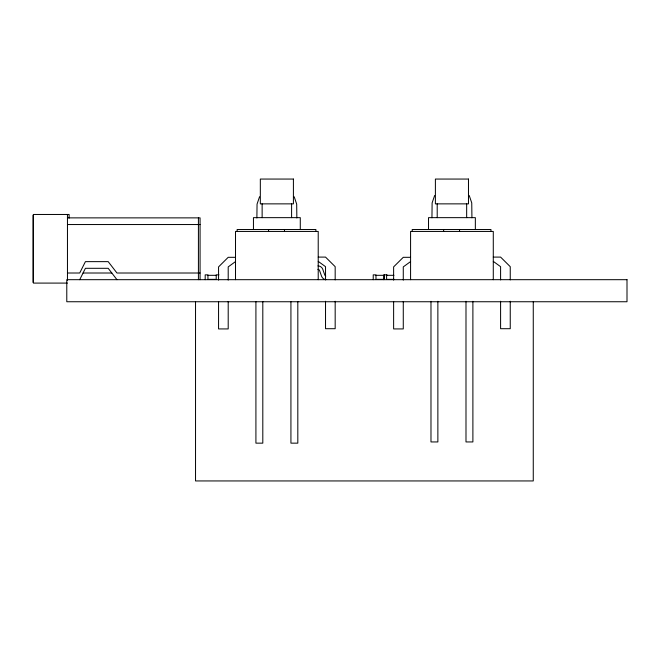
<?xml version="1.0" encoding="UTF-8"?>
<svg xmlns="http://www.w3.org/2000/svg" width="660" height="660" viewBox="0 0 660 660"><rect width="100%" height="100%" fill="white"/><g stroke="black" fill="none" stroke-linecap="round" stroke-linejoin="round"><path stroke-width="0.99" d="M259.553 196.746L257.053 204.13L256.88 217.982M434.627 195.541L432.118 202.925L431.945 217.8M79.712 279.683L85.412 268.307L108.19 268.307L116.96 279.683M235.513 261.591L228.203 266.896L228.203 280.12M410.578 261.591L403.276 266.896L403.276 280.12M67.46 217.874L200.071 217.874L200.071 279.683M67.46 224.54L200.071 224.54M318.219 257.095L325.528 257.095L335.173 266.673L335.173 279.898M493.284 257.095L500.593 257.095L510.246 266.673L510.246 279.898M235.513 257.317L228.203 257.317L218.559 266.896L218.559 280.12M410.578 257.317L403.276 257.317L393.624 266.896L393.624 280.12M67.46 273.009L79.712 273.009L85.412 261.64L108.19 261.64L116.96 273.009L200.071 273.009M83.061 273.009L111.812 273.009M218.971 274.857L216.216 274.857L216.216 279.353L207.941 279.353L207.941 274.857L205.186 274.857L205.186 279.683M387.007 274.857L383.839 274.857L383.839 279.683M207.941 275.319L216.216 275.319M375.977 275.319L384.252 275.319M386.595 275.319L393.946 275.319M394.177 279.353L386.595 279.353L386.595 274.857M67.46 283.09L33.429 283.09L33.429 214.467L69.118 214.467L69.118 218.138M317.938 265.897L318.392 265.922A5.28 5.28 0 0 1 322.633 268.933L324.868 275.203A1.815 1.815 0 0 0 325.784 276.086M493.284 261.368L500.593 266.673L500.593 279.898M318.219 261.368L325.528 266.673L325.528 279.898M469.243 195.541L471.752 202.925L471.925 217.8M294.178 196.746L296.686 204.13L296.851 217.982M533.264 301.744L533.264 480.942L195.533 480.942L195.533 301.744M510.246 301.249L510.246 328.705L500.593 328.705L500.593 301.249M493.284 279.683L493.284 231.437L410.578 231.437L410.578 279.683M490.966 231.437L490.966 229.523L412.203 229.523L412.203 231.437M475.348 229.523L475.348 217.651L428.521 217.651L428.521 229.523M472.89 301.315L472.89 441.944L465.993 441.944L465.993 301.274M466.661 203.866L466.661 217.651M459.541 229.523L459.541 231.437M443.627 229.523L443.627 231.437M437.869 301.274L437.869 441.944L430.98 441.944L430.98 301.315M437.209 203.866L437.209 217.651M403.276 301.471L403.276 328.927L393.624 328.927L393.624 301.471M384.252 274.857L384.252 279.353L375.977 279.353L375.977 274.857L373.222 274.857L373.222 279.683M335.173 301.249L335.173 328.705L325.528 328.705L325.528 301.249M318.219 279.683L318.219 231.437L235.513 231.437L235.513 279.683M315.901 231.437L315.901 229.523L237.13 229.523L237.13 231.437M300.284 229.523L300.284 217.651L253.448 217.651L253.448 229.523M297.817 301.488L297.817 443.149L290.928 443.149L290.928 301.447M291.596 203.866L291.596 217.651M284.468 229.523L284.468 231.437M268.562 229.523L268.562 231.437M262.804 301.447L262.804 443.149L255.915 443.149L255.915 301.488M262.135 203.866L262.135 217.651M228.203 301.471L228.203 328.927L218.559 328.927L218.559 301.471M198.421 217.874L198.421 279.683M67.46 214.467L67.46 280.261M33 215.16L33 282.397M317.856 269.346A1.832 1.832 0 0 1 319.58 270.575L321.544 276.185A5.263 5.263 0 0 0 325.966 279.659M293.411 179.058L260.329 179.058L260.329 203.866L293.411 203.866L293.411 179.058M468.476 179.058L435.394 179.058L435.394 203.866L468.476 203.866L468.476 179.058M627 279.683L66.784 279.683L66.784 301.744L627 301.744L627 279.683"/></g></svg>
